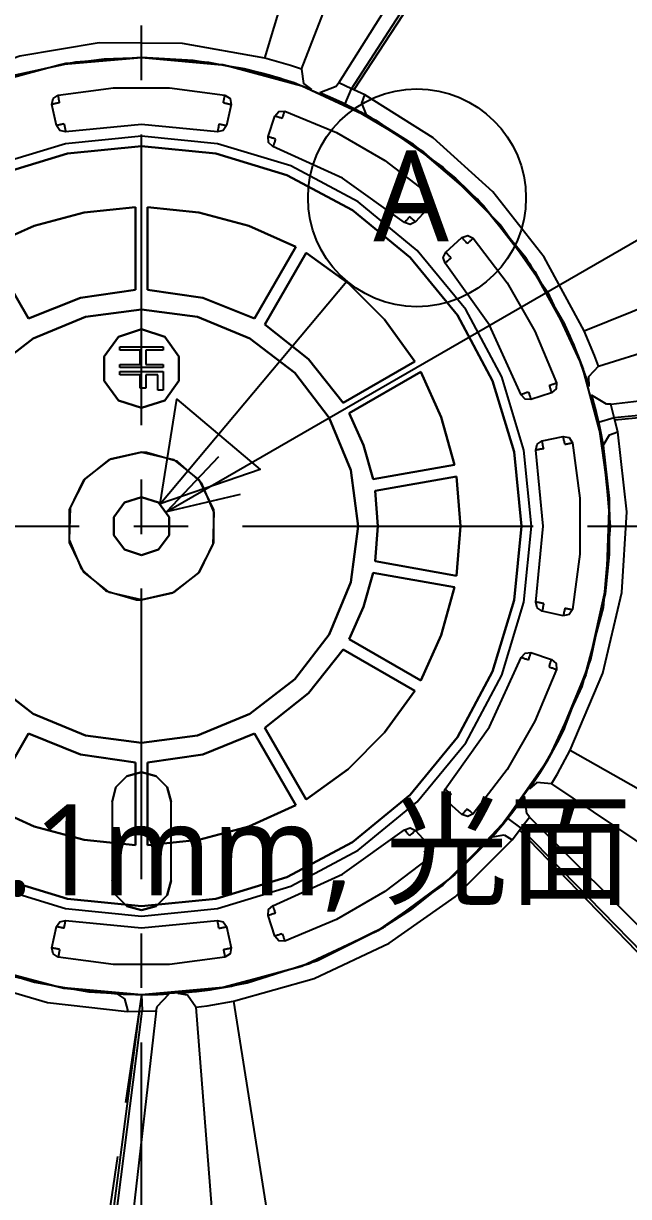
# Model space of a CAD drawing. Header units: metres. Extents: x -6 to 410, y 10 to 287.
# Drawn here: x 56.95 to 73.61, y 121.7 to 154.01 of the extents above; entities that cross this region are included whole.
import ezdxf

# ---------------------------------------------------------------- set-up
doc = ezdxf.new("R2010")
doc.units = ezdxf.units.M
doc.linetypes.add('CENTER2', pattern=[12.5, 8, -1.5, 1.5, -1.5])
doc.linetypes.add('DASHED', pattern=[4.5, 3, -1.5])
for name, color, linetype in [('DIM', 2, 'Continuous'), ('HIDDEN', 9, 'DASHED'), ('VISIBLE', 3, 'Continuous')]:
    doc.layers.add(name, color=color, linetype=linetype)
doc.styles.add('CHINESE', font='msjh.ttc')

msp = doc.modelspace()

# ---------------------------------------------------------------- linework, layer by layer
at = {"layer": 'CENTER2', "color": 3, "linetype": 'CENTER2'}
for p, q in [((60.198, 105.447), (60.198, 174.882)), ((25.481, 140.165), (94.915, 140.165))]:
    msp.add_line(p, q, dxfattribs=at)
at = {"layer": 'DIM', "color": 2}
for p, q in [((60.891, 140.564), (90.672, 157.759)), ((60.712, 140.777), (65.854, 146.906)), ((60.891, 140.564), (62.323, 142.084)), ((60.891, 140.564), (62.923, 141.045))]:
    msp.add_line(p, q, dxfattribs=at)
msp.add_lwpolyline([(60.712, 140.777), (61.17, 143.656), (63.468, 141.728)], close=True, dxfattribs=at)
msp.add_circle((67.783, 149.204), 3, dxfattribs=at)
at = {"layer": 'HIDDEN'}
for p, q in [((62.667, 151.778), (62.542, 151.194)), ((63.683, 150.889), (63.867, 151.456)), ((60.035, 146.669), (60.035, 148.947)), ((60.361, 148.947), (60.361, 146.669)), ((68.142, 148.988), (67.743, 148.544)), ((68.578, 147.71), (69.021, 148.109)), ((57.087, 145.879), (55.948, 147.852)), ((64.448, 147.852), (63.309, 145.879)), ((63.591, 145.716), (64.73, 147.689)), ((59.602, 145.099), (60.794, 145.099)), ((59.602, 145.014), (59.602, 145.099)), ((60.794, 145.099), (60.794, 145.014)), ((60.16, 145.014), (59.602, 145.014)), ((60.16, 144.617), (60.16, 145.014)), ((60.312, 145.014), (60.312, 144.617)), ((60.794, 145.014), (60.312, 145.014)), ((59.602, 144.617), (60.16, 144.617)), ((59.602, 144.532), (59.602, 144.617)), ((60.794, 144.532), (59.602, 144.532)), ((59.602, 144.419), (60.794, 144.419)), ((59.602, 144.334), (59.602, 144.419)), ((60.312, 144.617), (60.794, 144.617)), ((60.794, 144.617), (60.794, 144.532)), ((60.794, 144.419), (60.794, 143.909)), ((67.723, 144.697), (65.75, 143.558)), ((65.913, 143.276), (67.885, 144.415)), ((60.16, 144.334), (59.602, 144.334)), ((60.16, 143.965), (60.16, 144.334)), ((60.312, 144.334), (60.312, 143.965)), ((60.642, 144.334), (60.312, 144.334)), ((60.642, 143.909), (60.642, 144.334)), ((60.312, 143.965), (60.16, 143.965)), ((60.794, 143.909), (60.642, 143.909)), ((71.49, 143.833), (70.922, 143.649)), ((68.819, 141.85), (66.576, 141.454)), ((66.632, 141.134), (68.875, 141.529)), ((68.875, 138.8), (66.632, 139.195)), ((66.576, 138.875), (68.819, 138.479)), ((71.811, 137.696), (71.228, 137.82)), ((67.885, 135.914), (65.913, 137.053)), ((65.75, 136.771), (67.723, 135.632)), ((70.922, 136.68), (71.49, 136.496)), ((55.948, 132.477), (57.087, 134.45)), ((63.309, 134.45), (64.448, 132.477)), ((64.73, 132.64), (63.591, 134.613)), ((60.035, 131.382), (60.035, 133.66)), ((60.361, 133.66), (60.361, 131.382)), ((59.385, 132.573), (59.385, 130.404)), ((59.385, 132.573), (59.385, 130.404)), ((61.011, 130.404), (61.011, 132.573)), ((61.011, 130.404), (61.011, 132.573)), ((69.021, 132.22), (68.578, 132.619)), ((67.743, 131.785), (68.142, 131.341)), ((63.867, 128.873), (63.683, 129.44)), ((57.73, 128.551), (57.854, 129.135)), ((60.198, 127.26), (57.65, 110.07))]:
    msp.add_line(p, q, dxfattribs=at)
for points in [[(60.198, 153.069), (58.378, 152.94), (56.593, 152.556), (54.881, 151.923), (53.276, 151.056)], [(60.198, 153.069), (58.117, 152.901), (55.892, 152.33), (55.23, 152.075), (54.599, 151.791)], [(58.093, 152.897), (59.17, 153.028)], [(63.461, 152.65), (62.055, 152.935), (60.198, 153.069)], [(63.031, 152.755), (61.623, 152.99), (60.198, 153.069)], [(63.031, 152.755), (63.031, 152.755)], [(63.031, 152.755), (63.106, 152.738), (63.179, 152.72)], [(63.461, 152.648), (63.031, 152.755)], [(63.031, 152.755), (63.031, 152.755)], [(63.031, 152.755), (63.031, 152.755)], [(63.323, 152.685), (63.325, 152.685)], [(64, 152.497), (63.461, 152.65)], [(63.708, 152.579), (63.461, 152.648)], [(63.465, 152.649), (64.034, 152.486)], [(63.679, 152.591), (64.492, 152.334)], [(64.037, 152.484), (63.708, 152.579)], [(64.875, 152.192), (64, 152.497)], [(64.034, 152.486), (64.397, 152.367)], [(64.037, 152.484), (64.034, 152.486)], [(64.397, 152.367), (64.037, 152.484)], [(57.9, 152.036), (59.428, 152.232), (60.968, 152.232), (62.496, 152.036)], [(71.808, 145.8), (70.78, 147.551), (69.491, 149.119), (67.971, 150.466), (66.259, 151.557), (64.397, 152.367)], [(64.492, 152.334), (64.499, 152.331)], [(57.73, 151.778), (57.761, 151.943), (57.9, 152.036)], [(62.496, 152.036), (62.635, 151.943), (62.667, 151.778)], [(65.387, 151.98), (65.106, 152.1)], [(65.797, 151.791), (65.387, 151.98)], [(65.43, 151.961), (65.56, 151.903)], [(63.867, 151.456), (63.976, 151.583), (64.144, 151.594)], [(64.144, 151.594), (65.565, 151), (66.898, 150.23), (68.123, 149.297)], [(71.994, 145.398), (70.912, 147.358), (69.446, 149.165), (67.689, 150.672), (65.797, 151.791)], [(66.087, 151.647), (66.248, 151.563)], [(58.107, 151.026), (57.946, 151.059), (57.854, 151.194)], [(62.289, 151.026), (60.198, 151.226), (58.107, 151.026)], [(62.542, 151.194), (62.45, 151.059), (62.289, 151.026)], [(63.818, 150.617), (63.695, 150.725), (63.683, 150.889)], [(60.198, 129.7), (58.156, 129.901), (56.193, 130.496), (54.384, 131.463), (52.798, 132.765), (51.497, 134.351), (50.53, 136.16), (49.934, 138.123), (49.733, 140.165), (49.934, 142.206), (50.53, 144.169), (51.497, 145.978), (52.798, 147.564), (54.384, 148.866), (56.193, 149.833), (58.156, 150.428), (60.198, 150.629)], [(60.198, 150.629), (62.24, 150.428), (64.203, 149.833), (66.012, 148.866), (67.598, 147.564), (68.899, 145.978), (69.866, 144.169), (70.462, 142.206), (70.663, 140.165), (70.462, 138.123), (69.866, 136.16), (68.899, 134.351), (67.598, 132.765), (66.012, 131.463), (64.203, 130.496), (62.24, 129.901), (60.198, 129.7)], [(67.44, 148.526), (65.729, 149.744), (63.818, 150.617)], [(68.84, 149.749), (69.615, 148.989)], [(68.123, 149.297), (68.198, 149.146), (68.142, 148.988)], [(55.948, 147.852), (57.245, 148.437), (58.619, 148.805), (60.035, 148.947)], [(60.361, 148.947), (61.777, 148.805), (63.151, 148.437), (64.448, 147.852)], [(67.743, 148.544), (67.596, 148.473), (67.44, 148.526)], [(69.021, 148.109), (69.18, 148.164), (69.33, 148.09)], [(69.33, 148.09), (70.263, 146.865), (71.033, 145.531), (71.628, 144.11)], [(64.73, 147.689), (65.886, 146.858), (66.892, 145.852), (67.723, 144.697)], [(68.559, 147.407), (68.507, 147.562), (68.578, 147.71)], [(70.65, 143.784), (69.777, 145.695), (68.559, 147.407)], [(60.035, 146.669), (58.514, 146.449), (57.087, 145.879)], [(63.309, 145.879), (61.882, 146.449), (60.361, 146.669)], [(60.198, 134.2), (58.654, 134.403), (57.216, 134.999), (55.981, 135.947), (55.033, 137.182), (54.437, 138.621), (54.234, 140.165), (54.437, 141.708), (55.033, 143.147), (55.981, 144.382), (57.216, 145.33), (58.654, 145.926), (60.198, 146.129)], [(60.198, 146.129), (61.742, 145.926), (63.18, 145.33), (64.416, 144.382), (65.363, 143.147), (65.959, 141.708), (66.162, 140.165), (65.959, 138.621), (65.363, 137.182), (64.416, 135.947), (63.18, 134.999), (61.742, 134.403), (60.198, 134.2)], [(65.75, 143.558), (64.799, 144.765), (63.591, 145.716)], [(71.808, 145.8), (71.905, 145.595), (71.996, 145.394)], [(71.992, 145.396), (71.808, 145.799)], [(60.198, 143.418), (59.561, 143.625), (59.167, 144.167), (59.167, 144.837), (59.561, 145.38), (60.198, 145.587)], [(60.198, 145.587), (60.835, 145.38), (61.229, 144.837), (61.229, 144.167), (60.835, 143.625), (60.198, 143.418)], [(72.093, 145.161), (71.992, 145.396)], [(72.21, 144.881), (71.994, 145.398)], [(71.996, 145.394), (72.223, 144.847)], [(72.084, 145.19), (72.39, 144.395)], [(72.223, 144.844), (72.093, 145.161)], [(72.518, 144.006), (72.21, 144.881)], [(72.223, 144.847), (72.357, 144.49)], [(72.223, 144.844), (72.223, 144.847)], [(72.357, 144.49), (72.223, 144.844)], [(67.885, 144.415), (68.452, 143.169), (68.819, 141.85)], [(71.842, 134.601), (72.571, 136.496), (72.993, 138.482), (73.098, 140.51), (72.884, 142.529), (72.357, 144.49)], [(72.39, 144.395), (72.392, 144.388)], [(70.922, 143.649), (70.759, 143.661), (70.65, 143.784)], [(72.671, 143.475), (72.589, 143.769)], [(72.779, 143.036), (72.671, 143.475)], [(72.683, 143.429), (72.718, 143.291)], [(66.576, 141.454), (66.312, 142.39), (65.913, 143.276)], [(71.644, 134.205), (72.502, 136.273), (73.001, 138.545), (73.084, 140.859), (72.779, 143.036)], [(72.781, 143.031), (72.807, 142.912)], [(71.06, 142.256), (71.092, 142.417), (71.228, 142.509)], [(71.811, 142.633), (71.976, 142.602), (72.069, 142.462)], [(72.069, 142.462), (72.265, 140.935), (72.265, 139.394), (72.069, 137.867)], [(72.847, 142.72), (72.911, 142.384)], [(60.198, 142.198), (59.334, 142.005), (58.633, 141.463), (58.23, 140.675), (58.2, 139.79), (58.548, 138.976), (59.21, 138.387), (60.059, 138.136)], [(60.337, 142.193), (60.198, 142.198)], [(60.198, 138.131), (61.062, 138.324), (61.763, 138.866), (62.166, 139.654), (62.197, 140.539), (61.848, 141.353), (61.186, 141.942), (60.337, 142.193)], [(71.06, 138.073), (71.259, 140.165), (71.06, 142.256)], [(68.875, 141.529), (68.982, 140.165), (68.875, 138.8)], [(60.198, 139.365), (59.728, 139.517), (59.437, 139.917), (59.437, 140.412), (59.728, 140.812), (60.198, 140.964)], [(60.198, 140.964), (60.668, 140.812), (60.959, 140.412), (60.959, 139.917), (60.668, 139.517), (60.198, 139.365)], [(66.632, 139.195), (66.705, 140.165), (66.632, 141.134)], [(73.079, 139.384), (72.968, 138.304)], [(65.913, 137.053), (66.312, 137.939), (66.576, 138.875)], [(68.819, 138.479), (68.452, 137.16), (67.885, 135.914)], [(60.059, 138.136), (60.198, 138.131)], [(71.228, 137.82), (71.092, 137.912), (71.06, 138.073)], [(72.069, 137.867), (71.976, 137.727), (71.811, 137.696)], [(63.591, 134.613), (64.799, 135.564), (65.75, 136.771)], [(70.65, 136.545), (70.759, 136.668), (70.922, 136.68)], [(68.559, 132.922), (69.777, 134.634), (70.65, 136.545)], [(71.49, 136.496), (71.617, 136.386), (71.628, 136.219)], [(71.628, 136.219), (71.033, 134.798), (70.263, 133.464), (69.33, 132.239)], [(67.723, 135.632), (66.892, 134.477), (65.886, 133.471), (64.73, 132.64)], [(57.087, 134.45), (58.514, 133.88), (60.035, 133.66)], [(60.361, 133.66), (61.882, 133.88), (63.309, 134.45)], [(71.642, 134.205), (71.842, 134.601)], [(71.842, 134.601), (71.643, 134.202)], [(71.643, 134.202), (71.357, 133.683)], [(71.375, 133.714), (71.644, 134.205)], [(71.52, 133.98), (71.642, 134.205)], [(71.538, 134.005), (71.107, 133.27)], [(71.354, 133.68), (71.52, 133.98)], [(70.883, 132.928), (71.375, 133.714)], [(71.357, 133.683), (71.16, 133.355)], [(71.16, 133.355), (71.354, 133.68)], [(71.354, 133.68), (71.357, 133.683)], [(59.385, 132.573), (59.494, 132.98), (59.791, 133.278), (60.198, 133.387)], [(60.198, 133.387), (59.791, 133.278), (59.494, 132.98), (59.385, 132.573)], [(60.198, 133.387), (60.605, 133.278), (60.902, 132.98), (61.011, 132.573)], [(61.011, 132.573), (60.902, 132.98), (60.605, 133.278), (60.198, 133.387)], [(63.108, 127.592), (65.044, 128.204), (66.86, 129.112), (68.511, 130.294), (69.957, 131.72), (71.16, 133.355)], [(71.107, 133.27), (71.103, 133.263)], [(68.578, 132.619), (68.507, 132.767), (68.559, 132.922)], [(60.035, 131.382), (58.619, 131.524), (57.245, 131.892), (55.948, 132.477)], [(64.448, 132.477), (63.151, 131.892), (61.777, 131.524), (60.361, 131.382)], [(70.288, 132.118), (70.563, 132.477)], [(70.563, 132.477), (70.742, 132.724)], [(62.675, 127.5), (64.827, 128.119), (66.915, 129.145), (68.776, 130.523), (70.288, 132.118)], [(69.33, 132.239), (69.18, 132.165), (69.021, 132.22)], [(70.535, 132.439), (70.449, 132.325)], [(63.818, 129.712), (65.729, 130.585), (67.44, 131.803)], [(67.44, 131.803), (67.596, 131.856), (67.743, 131.785)], [(70.083, 131.868), (69.859, 131.609)], [(68.142, 131.341), (68.198, 131.183), (68.123, 131.032)], [(68.123, 131.032), (66.898, 130.099), (65.565, 129.329), (64.144, 128.735)], [(51.841, 130.331), (53.691, 129.02), (55.626, 128.096), (57.246, 127.602), (58.744, 127.342), (60.198, 127.26)], [(60.198, 129.591), (59.791, 129.7), (59.494, 129.998), (59.385, 130.404)], [(59.385, 130.404), (59.494, 129.998), (59.791, 129.7), (60.198, 129.591)], [(61.011, 130.404), (60.902, 129.998), (60.605, 129.7), (60.198, 129.591)], [(60.198, 129.591), (60.605, 129.7), (60.902, 129.998), (61.011, 130.404)], [(52.183, 130.05), (53.982, 128.855), (55.955, 127.977), (58.046, 127.44), (60.198, 127.26)], [(63.683, 129.44), (63.695, 129.604), (63.818, 129.712)], [(67.619, 129.607), (66.706, 129.02)], [(57.854, 129.135), (57.946, 129.27), (58.107, 129.303)], [(58.107, 129.303), (60.198, 129.103), (62.289, 129.303)], [(62.289, 129.303), (62.45, 129.27), (62.542, 129.135)], [(64.144, 128.735), (63.976, 128.746), (63.867, 128.873)], [(57.9, 128.293), (57.761, 128.386), (57.73, 128.551)], [(62.496, 128.293), (60.968, 128.097), (59.428, 128.097), (57.9, 128.293)], [(62.667, 128.551), (62.635, 128.386), (62.496, 128.293)], [(59.874, 127.264), (59.693, 127.269), (59.533, 127.277)], [(60.198, 127.26), (61.709, 127.348)], [(60.65, 127.267), (60.955, 127.282)], [(61.202, 127.299), (62.124, 127.404)], [(61.61, 127.337), (61.601, 127.336)], [(62.453, 127.458), (61.61, 127.337)], [(61.709, 127.348), (62.084, 127.4)], [(62.088, 127.399), (61.709, 127.348)], [(62.084, 127.4), (62.422, 127.456)], [(62.084, 127.4), (62.088, 127.399)], [(62.672, 127.499), (62.088, 127.399)], [(62.124, 127.404), (62.675, 127.5)], [(62.422, 127.456), (62.674, 127.502)], [(63.108, 127.592), (62.887, 127.543), (62.672, 127.499)], [(62.674, 127.502), (63.108, 127.592)], [(60.197, 127.26), (60.071, 127.26)], [(60.198, 127.26), (60.65, 127.267)], [(60.603, 127.266), (60.285, 127.26)]]:
    msp.add_lwpolyline(points, dxfattribs=at)
at = {"layer": 'VISIBLE'}
for p, q in [((63.589, 153.048), (68.447, 169.218)), ((64.601, 152.747), (70.693, 168.484)), ((65.63, 152.367), (74.639, 166.69)), ((65.978, 152.202), (75.173, 166.393)), ((75.272, 166.336), (66.046, 152.174)), ((72.385, 145.546), (88.056, 151.83)), ((57.854, 151.194), (57.73, 151.778)), ((57.854, 151.194), (57.73, 151.778)), ((62.667, 151.778), (62.542, 151.194)), ((63.683, 150.889), (63.867, 151.456)), ((72.781, 144.567), (88.883, 149.616)), ((60.035, 148.947), (60.035, 146.669)), ((60.361, 146.669), (60.361, 148.947)), ((68.142, 148.988), (67.743, 148.544)), ((68.578, 147.71), (69.021, 148.109)), ((55.948, 147.852), (57.087, 145.879)), ((63.309, 145.879), (64.448, 147.852)), ((64.73, 147.689), (63.591, 145.716)), ((73.125, 143.526), (89.94, 145.413)), ((59.602, 145.014), (59.602, 145.099)), ((59.602, 145.099), (60.794, 145.099)), ((60.794, 145.099), (60.794, 145.014)), ((60.16, 145.014), (59.602, 145.014)), ((60.16, 144.617), (60.16, 145.014)), ((60.794, 145.014), (60.312, 145.014)), ((60.312, 145.014), (60.312, 144.617)), ((73.213, 143.151), (90.041, 144.81)), ((59.602, 144.532), (59.602, 144.617)), ((59.602, 144.617), (60.16, 144.617)), ((60.794, 144.532), (59.602, 144.532)), ((59.602, 144.334), (59.602, 144.419)), ((59.602, 144.419), (60.794, 144.419)), ((60.312, 144.617), (60.794, 144.617)), ((60.794, 144.617), (60.794, 144.532)), ((60.794, 144.419), (60.794, 143.909)), ((65.75, 143.558), (67.723, 144.697)), ((67.885, 144.415), (65.913, 143.276)), ((90.058, 144.697), (73.233, 143.08)), ((60.16, 144.334), (59.602, 144.334)), ((60.16, 143.965), (60.16, 144.334)), ((60.642, 144.334), (60.312, 144.334)), ((60.312, 144.334), (60.312, 143.965)), ((60.642, 143.909), (60.642, 144.334)), ((60.312, 143.965), (60.16, 143.965)), ((60.794, 143.909), (60.642, 143.909)), ((71.49, 143.833), (70.922, 143.649)), ((71.228, 142.509), (71.811, 142.633)), ((71.228, 142.509), (71.811, 142.633)), ((66.576, 141.454), (68.819, 141.85)), ((68.875, 141.529), (66.632, 141.134)), ((66.632, 139.195), (68.875, 138.8)), ((68.819, 138.479), (66.576, 138.875)), ((71.811, 137.696), (71.228, 137.82)), ((65.913, 137.053), (67.885, 135.914)), ((67.723, 135.632), (65.75, 136.771)), ((70.922, 136.68), (71.49, 136.496)), ((57.087, 134.45), (55.948, 132.477)), ((64.448, 132.477), (63.309, 134.45)), ((63.591, 134.613), (64.73, 132.64)), ((72.003, 133.992), (86.69, 125.66)), ((60.035, 133.66), (60.035, 131.382)), ((60.361, 131.382), (60.361, 133.66)), ((71.485, 133.072), (85.472, 123.631)), ((69.021, 132.22), (68.578, 132.619)), ((70.886, 132.154), (82.845, 120.183)), ((70.647, 131.851), (82.436, 119.729)), ((67.743, 131.785), (68.142, 131.341)), ((82.359, 119.645), (70.605, 131.791)), ((63.867, 128.873), (63.683, 129.44)), ((57.73, 128.551), (57.854, 129.135)), ((62.542, 129.135), (62.667, 128.551)), ((62.542, 129.135), (62.667, 128.551)), ((62.731, 127.086), (65.37, 110.409)), ((57.972, 110.045), (60.14, 126.807)), ((58.086, 110.037), (60.213, 126.812)), ((60.598, 126.814), (58.696, 110)), ((61.69, 126.917), (63.03, 110.096))]:
    msp.add_line(p, q, dxfattribs=at)
for points in [[(63.589, 153.048), (61.323, 153.452), (59.034, 153.468), (56.845, 153.106), (54.751, 152.378)], [(60.198, 127.26), (57.957, 127.456), (55.784, 128.038), (53.746, 128.989), (51.903, 130.279), (50.312, 131.869), (49.022, 133.712), (48.071, 135.751), (47.489, 137.924), (47.293, 140.165), (47.489, 142.405), (48.071, 144.578), (49.022, 146.617), (50.312, 148.46), (51.903, 150.05), (53.746, 151.34), (55.784, 152.291), (57.957, 152.873), (60.198, 153.069)], [(55.206, 152.065), (56.587, 152.554), (58.093, 152.897)], [(59.17, 153.028), (60.198, 153.069)], [(60.198, 153.069), (62.439, 152.873), (64.612, 152.291), (66.65, 151.34), (68.493, 150.05), (70.084, 148.46), (71.374, 146.617), (72.325, 144.578), (72.907, 142.405), (73.103, 140.165), (72.907, 137.924), (72.325, 135.751), (71.374, 133.712), (70.084, 131.869), (68.493, 130.279), (66.65, 128.989), (64.612, 128.038), (62.439, 127.456), (60.198, 127.26)], [(60.198, 153.069), (62.512, 152.86), (63.679, 152.591)], [(64.301, 152.85), (63.589, 153.048)], [(64.601, 152.747), (64.301, 152.85)], [(63.179, 152.72), (63.323, 152.685)], [(63.325, 152.685), (63.465, 152.649)], [(64.601, 152.747), (64.66, 152.352), (64.875, 152.192)], [(57.9, 152.036), (59.428, 152.232), (60.968, 152.232), (62.496, 152.036)], [(64.492, 152.334), (64.509, 152.328)], [(64.499, 152.331), (64.688, 152.263), (64.875, 152.192)], [(64.875, 152.192), (64.766, 152.234)], [(65.554, 152.268), (65.106, 152.1)], [(65.63, 152.367), (65.554, 152.268)], [(65.978, 152.202), (65.63, 152.367)], [(65.802, 151.789), (65.978, 152.202)], [(66.046, 152.174), (65.978, 152.202)], [(66.351, 152.039), (66.046, 152.174)], [(57.73, 151.778), (57.761, 151.943), (57.9, 152.036)], [(57.942, 151.823), (57.918, 151.818), (57.894, 151.813), (57.872, 151.808), (57.85, 151.803), (57.829, 151.799), (57.809, 151.795), (57.792, 151.791), (57.776, 151.788), (57.762, 151.785), (57.751, 151.782), (57.741, 151.78), (57.735, 151.779), (57.731, 151.778), (57.73, 151.778)], [(57.942, 151.823), (57.937, 151.847), (57.933, 151.87), (57.928, 151.893), (57.924, 151.915), (57.92, 151.936), (57.916, 151.956), (57.913, 151.973), (57.909, 151.989), (57.907, 152.003), (57.905, 152.015), (57.903, 152.024), (57.902, 152.03), (57.901, 152.034), (57.9, 152.036)], [(62.454, 151.823), (62.459, 151.847), (62.464, 151.87), (62.468, 151.893), (62.472, 151.915), (62.476, 151.936), (62.48, 151.956), (62.483, 151.973), (62.487, 151.989), (62.489, 152.003), (62.491, 152.015), (62.493, 152.024), (62.495, 152.03), (62.495, 152.034), (62.496, 152.036)], [(62.454, 151.823), (62.478, 151.818), (62.502, 151.813), (62.524, 151.808), (62.546, 151.803), (62.567, 151.799), (62.587, 151.795), (62.604, 151.791), (62.62, 151.788), (62.634, 151.785), (62.645, 151.782), (62.655, 151.78), (62.661, 151.779), (62.665, 151.778), (62.667, 151.778)], [(62.496, 152.036), (62.635, 151.943), (62.667, 151.778)], [(65.106, 152.1), (65.43, 151.961)], [(65.56, 151.903), (65.802, 151.789)], [(66.389, 151.487), (66.267, 151.811), (66.351, 152.039)], [(72.385, 145.546), (71.288, 147.571), (69.872, 149.369), (68.226, 150.855), (66.351, 152.039)], [(63.867, 151.456), (63.976, 151.583), (64.144, 151.594)], [(64.073, 151.389), (64.081, 151.412), (64.089, 151.435), (64.097, 151.457), (64.104, 151.478), (64.111, 151.498), (64.117, 151.517), (64.123, 151.534), (64.129, 151.549), (64.133, 151.563), (64.137, 151.574), (64.14, 151.583), (64.142, 151.589), (64.144, 151.593), (64.144, 151.594)], [(64.144, 151.594), (65.565, 151), (66.898, 150.23), (68.123, 149.297)], [(65.802, 151.789), (65.911, 151.736)], [(65.911, 151.736), (66.001, 151.691), (66.087, 151.647)], [(66.248, 151.563), (66.389, 151.487)], [(58.066, 151.239), (58.042, 151.234), (58.019, 151.229), (57.996, 151.224), (57.974, 151.22), (57.953, 151.215), (57.933, 151.211), (57.916, 151.207), (57.9, 151.204), (57.886, 151.201), (57.875, 151.199), (57.865, 151.197), (57.859, 151.195), (57.855, 151.195), (57.854, 151.194)], [(58.107, 151.026), (57.946, 151.059), (57.854, 151.194)], [(58.066, 151.239), (58.07, 151.216), (58.075, 151.192), (58.079, 151.169), (58.084, 151.147), (58.088, 151.126), (58.091, 151.107), (58.095, 151.089), (58.098, 151.073), (58.1, 151.059), (58.103, 151.047), (58.104, 151.038), (58.106, 151.032), (58.106, 151.028), (58.107, 151.026)], [(62.289, 151.026), (60.198, 151.226), (58.107, 151.026)], [(62.33, 151.239), (62.326, 151.216), (62.321, 151.192), (62.317, 151.169), (62.313, 151.147), (62.309, 151.126), (62.305, 151.107), (62.301, 151.089), (62.298, 151.073), (62.296, 151.059), (62.293, 151.047), (62.292, 151.038), (62.29, 151.032), (62.29, 151.028), (62.289, 151.026)], [(62.542, 151.194), (62.45, 151.059), (62.289, 151.026)], [(62.33, 151.239), (62.354, 151.234), (62.378, 151.229), (62.4, 151.224), (62.422, 151.22), (62.443, 151.215), (62.463, 151.211), (62.48, 151.207), (62.496, 151.204), (62.51, 151.201), (62.521, 151.199), (62.531, 151.197), (62.537, 151.195), (62.541, 151.195), (62.542, 151.194)], [(64.073, 151.389), (64.05, 151.397), (64.027, 151.404), (64.005, 151.411), (63.984, 151.418), (63.963, 151.425), (63.945, 151.431), (63.927, 151.436), (63.912, 151.442), (63.899, 151.446), (63.887, 151.449), (63.878, 151.452), (63.872, 151.454), (63.868, 151.456), (63.867, 151.456)], [(66.389, 151.487), (67.633, 150.712), (68.84, 149.749)], [(60.198, 150.901), (58.104, 150.694), (56.09, 150.083), (54.233, 149.091), (52.607, 147.756), (51.271, 146.129), (50.279, 144.273), (49.668, 142.259), (49.462, 140.165), (49.668, 138.07), (50.279, 136.056), (51.271, 134.2), (52.607, 132.573), (54.233, 131.238), (56.09, 130.246), (58.104, 129.635), (60.198, 129.428)], [(60.198, 129.428), (62.293, 129.635), (64.307, 130.246), (66.163, 131.238), (67.79, 132.573), (69.125, 134.2), (70.117, 136.056), (70.728, 138.07), (70.934, 140.165), (70.728, 142.259), (70.117, 144.273), (69.125, 146.129), (67.79, 147.756), (66.163, 149.091), (64.307, 150.083), (62.293, 150.694), (60.198, 150.901)], [(63.818, 150.617), (63.695, 150.725), (63.683, 150.889)], [(63.889, 150.822), (63.866, 150.829), (63.843, 150.837), (63.821, 150.844), (63.799, 150.851), (63.779, 150.857), (63.76, 150.864), (63.743, 150.869), (63.728, 150.874), (63.714, 150.879), (63.703, 150.882), (63.694, 150.885), (63.688, 150.887), (63.684, 150.888), (63.683, 150.889)], [(60.198, 150.629), (58.156, 150.428), (56.193, 149.833), (54.384, 148.866), (52.798, 147.564), (51.497, 145.978), (50.53, 144.169), (49.934, 142.206), (49.733, 140.165), (49.934, 138.123), (50.53, 136.16), (51.497, 134.351), (52.798, 132.765), (54.384, 131.463), (56.193, 130.496), (58.156, 129.901), (60.198, 129.7)], [(60.198, 129.7), (62.24, 129.901), (64.203, 130.496), (66.012, 131.463), (67.598, 132.765), (68.899, 134.351), (69.866, 136.16), (70.462, 138.123), (70.663, 140.165), (70.462, 142.206), (69.866, 144.169), (68.899, 145.978), (67.598, 147.564), (66.012, 148.866), (64.203, 149.833), (62.24, 150.428), (60.198, 150.629)], [(63.889, 150.822), (63.881, 150.799), (63.873, 150.776), (63.865, 150.754), (63.858, 150.733), (63.851, 150.713), (63.845, 150.694), (63.839, 150.677), (63.833, 150.662), (63.829, 150.648), (63.825, 150.637), (63.822, 150.628), (63.82, 150.622), (63.818, 150.618), (63.818, 150.617)], [(67.44, 148.526), (65.729, 149.744), (63.818, 150.617)], [(67.981, 149.133), (67.997, 149.151), (68.013, 149.169), (68.028, 149.187), (68.043, 149.204), (68.057, 149.22), (68.07, 149.235), (68.082, 149.249), (68.092, 149.261), (68.102, 149.271), (68.109, 149.28), (68.115, 149.287), (68.12, 149.292), (68.123, 149.296), (68.123, 149.297)], [(68.123, 149.297), (68.198, 149.146), (68.142, 148.988)], [(60.035, 148.947), (58.619, 148.805), (57.245, 148.437), (55.948, 147.852)], [(64.448, 147.852), (63.151, 148.437), (61.777, 148.805), (60.361, 148.947)], [(67.981, 149.133), (67.999, 149.117), (68.017, 149.1), (68.034, 149.085), (68.051, 149.07), (68.067, 149.056), (68.082, 149.042), (68.095, 149.03), (68.107, 149.019), (68.118, 149.01), (68.126, 149.002), (68.133, 148.996), (68.138, 148.991), (68.141, 148.989), (68.142, 148.988)], [(69.615, 148.989), (71.031, 147.178), (72.084, 145.19)], [(67.582, 148.689), (67.566, 148.671), (67.55, 148.653), (67.535, 148.635), (67.52, 148.618), (67.507, 148.602), (67.494, 148.587), (67.482, 148.574), (67.471, 148.561), (67.462, 148.551), (67.454, 148.542), (67.448, 148.535), (67.444, 148.53), (67.441, 148.527), (67.44, 148.526)], [(67.582, 148.689), (67.6, 148.673), (67.618, 148.657), (67.635, 148.642), (67.652, 148.626), (67.668, 148.612), (67.683, 148.599), (67.696, 148.587), (67.708, 148.576), (67.719, 148.567), (67.727, 148.559), (67.734, 148.552), (67.739, 148.548), (67.742, 148.545), (67.743, 148.544)], [(67.743, 148.544), (67.596, 148.473), (67.44, 148.526)], [(69.021, 148.109), (69.18, 148.164), (69.33, 148.09)], [(69.166, 147.948), (69.15, 147.966), (69.134, 147.984), (69.118, 148.001), (69.103, 148.018), (69.089, 148.033), (69.076, 148.048), (69.064, 148.062), (69.053, 148.074), (69.043, 148.084), (69.036, 148.093), (69.029, 148.1), (69.025, 148.105), (69.022, 148.108), (69.021, 148.109)], [(69.166, 147.948), (69.185, 147.964), (69.203, 147.979), (69.22, 147.995), (69.237, 148.009), (69.253, 148.023), (69.268, 148.036), (69.282, 148.048), (69.294, 148.059), (69.305, 148.068), (69.314, 148.076), (69.321, 148.082), (69.326, 148.086), (69.329, 148.089), (69.33, 148.09)], [(69.33, 148.09), (70.263, 146.865), (71.033, 145.531), (71.628, 144.11)], [(67.723, 144.697), (66.892, 145.852), (65.886, 146.858), (64.73, 147.689)], [(68.559, 147.407), (68.507, 147.562), (68.578, 147.71)], [(68.723, 147.549), (68.707, 147.567), (68.691, 147.584), (68.675, 147.602), (68.66, 147.618), (68.646, 147.634), (68.632, 147.649), (68.62, 147.663), (68.61, 147.675), (68.6, 147.685), (68.592, 147.694), (68.586, 147.701), (68.581, 147.706), (68.579, 147.709), (68.578, 147.71)], [(68.723, 147.549), (68.705, 147.533), (68.687, 147.517), (68.669, 147.502), (68.652, 147.487), (68.636, 147.473), (68.621, 147.46), (68.607, 147.448), (68.595, 147.438), (68.584, 147.428), (68.575, 147.421), (68.568, 147.415), (68.563, 147.41), (68.56, 147.407), (68.559, 147.407)], [(70.65, 143.784), (69.777, 145.695), (68.559, 147.407)], [(57.087, 145.879), (58.514, 146.449), (60.035, 146.669)], [(60.361, 146.669), (61.882, 146.449), (63.309, 145.879)], [(60.198, 146.129), (58.654, 145.926), (57.216, 145.33), (55.981, 144.382), (55.033, 143.147), (54.437, 141.708), (54.234, 140.165), (54.437, 138.621), (55.033, 137.182), (55.981, 135.947), (57.216, 134.999), (58.654, 134.403), (60.198, 134.2)], [(60.198, 134.2), (61.742, 134.403), (63.18, 134.999), (64.416, 135.947), (65.363, 137.182), (65.959, 138.621), (66.162, 140.165), (65.959, 141.708), (65.363, 143.147), (64.416, 144.382), (63.18, 145.33), (61.742, 145.926), (60.198, 146.129)], [(63.591, 145.716), (64.799, 144.765), (65.75, 143.558)], [(71.808, 145.799), (71.808, 145.8)], [(60.198, 145.587), (59.561, 145.38), (59.167, 144.837), (59.167, 144.167), (59.561, 143.625), (60.198, 143.418)], [(60.198, 143.418), (60.835, 143.625), (61.229, 144.167), (61.229, 144.837), (60.835, 145.38), (60.198, 145.587)], [(72.674, 144.866), (72.385, 145.546)], [(72.781, 144.567), (72.674, 144.866)], [(68.819, 141.85), (68.452, 143.169), (67.885, 144.415)], [(72.518, 144.007), (72.454, 144.205), (72.39, 144.395)], [(72.781, 144.567), (72.509, 144.275), (72.518, 144.006)], [(71.423, 144.04), (71.446, 144.048), (71.468, 144.055), (71.49, 144.063), (71.512, 144.07), (71.532, 144.077), (71.55, 144.084), (71.568, 144.09), (71.583, 144.095), (71.596, 144.1), (71.607, 144.103), (71.616, 144.106), (71.623, 144.109), (71.626, 144.11), (71.628, 144.11)], [(71.628, 144.11), (71.617, 143.943), (71.49, 143.833)], [(71.628, 144.11), (71.617, 143.943), (71.49, 143.833)], [(72.392, 144.388), (72.457, 144.197), (72.518, 144.006)], [(70.855, 143.855), (70.832, 143.847), (70.81, 143.84), (70.788, 143.832), (70.766, 143.825), (70.746, 143.818), (70.727, 143.811), (70.71, 143.805), (70.695, 143.8), (70.682, 143.795), (70.671, 143.791), (70.662, 143.788), (70.655, 143.786), (70.652, 143.785), (70.65, 143.784)], [(70.922, 143.649), (70.759, 143.661), (70.65, 143.784)], [(70.855, 143.855), (70.863, 143.832), (70.87, 143.809), (70.877, 143.787), (70.884, 143.766), (70.891, 143.746), (70.897, 143.727), (70.903, 143.709), (70.908, 143.694), (70.912, 143.681), (70.916, 143.669), (70.919, 143.661), (70.921, 143.654), (70.922, 143.65), (70.922, 143.649)], [(71.423, 144.04), (71.43, 144.017), (71.438, 143.994), (71.445, 143.972), (71.452, 143.95), (71.458, 143.93), (71.464, 143.911), (71.47, 143.894), (71.475, 143.878), (71.479, 143.865), (71.483, 143.854), (71.486, 143.845), (71.488, 143.839), (71.489, 143.835), (71.49, 143.833)], [(72.589, 143.769), (72.683, 143.429)], [(73.001, 143.523), (72.589, 143.769)], [(73.125, 143.526), (73.001, 143.523)], [(73.213, 143.151), (73.125, 143.526)], [(65.913, 143.276), (66.312, 142.39), (66.576, 141.454)], [(72.718, 143.291), (72.781, 143.031)], [(72.781, 143.031), (73.213, 143.151)], [(73.233, 143.08), (73.213, 143.151)], [(72.807, 142.912), (72.847, 142.72)], [(73.318, 142.757), (73.233, 143.08)], [(71.06, 142.256), (71.092, 142.417), (71.228, 142.509)], [(71.273, 142.297), (71.268, 142.321), (71.263, 142.344), (71.258, 142.367), (71.253, 142.389), (71.249, 142.41), (71.245, 142.429), (71.241, 142.447), (71.238, 142.463), (71.235, 142.476), (71.232, 142.488), (71.23, 142.497), (71.229, 142.504), (71.228, 142.508), (71.228, 142.509)], [(71.811, 142.633), (71.976, 142.602), (72.069, 142.462)], [(71.856, 142.421), (71.851, 142.445), (71.846, 142.468), (71.842, 142.491), (71.837, 142.513), (71.832, 142.534), (71.828, 142.553), (71.825, 142.571), (71.821, 142.587), (71.818, 142.6), (71.816, 142.612), (71.814, 142.621), (71.812, 142.628), (71.812, 142.632), (71.811, 142.633)], [(71.856, 142.421), (71.88, 142.425), (71.904, 142.43), (71.927, 142.434), (71.949, 142.439), (71.97, 142.443), (71.989, 142.447), (72.007, 142.45), (72.023, 142.453), (72.037, 142.456), (72.048, 142.458), (72.057, 142.46), (72.064, 142.461), (72.068, 142.462), (72.069, 142.462)], [(72.003, 133.992), (72.903, 136.112), (73.427, 138.34), (73.561, 140.554), (73.318, 142.757)], [(72.069, 142.462), (72.265, 140.935), (72.265, 139.394), (72.069, 137.867)], [(72.911, 142.384), (73.088, 142.68), (73.318, 142.757)], [(60.198, 138.131), (59.316, 138.333), (58.608, 138.897), (58.216, 139.712), (58.216, 140.617), (58.608, 141.432), (59.316, 141.996), (60.198, 142.198)], [(60.198, 142.198), (61.08, 141.996), (61.788, 141.432), (62.18, 140.617), (62.18, 139.712), (61.788, 138.897), (61.08, 138.333), (60.198, 138.131)], [(71.273, 142.297), (71.249, 142.292), (71.225, 142.288), (71.203, 142.283), (71.18, 142.279), (71.16, 142.275), (71.14, 142.271), (71.122, 142.268), (71.106, 142.265), (71.093, 142.262), (71.081, 142.26), (71.072, 142.258), (71.065, 142.257), (71.061, 142.256), (71.06, 142.256)], [(71.06, 138.073), (71.259, 140.165), (71.06, 142.256)], [(72.911, 142.384), (73.08, 140.928), (73.079, 139.384)], [(68.875, 138.8), (68.982, 140.165), (68.875, 141.529)], [(60.198, 140.964), (59.728, 140.812), (59.437, 140.412), (59.437, 139.917), (59.728, 139.517), (60.198, 139.365)], [(60.198, 139.365), (60.668, 139.517), (60.959, 139.917), (60.959, 140.412), (60.668, 140.812), (60.198, 140.964)], [(66.632, 141.134), (66.705, 140.165), (66.632, 139.195)], [(66.576, 138.875), (66.312, 137.939), (65.913, 137.053)], [(67.885, 135.914), (68.452, 137.16), (68.819, 138.479)], [(72.968, 138.304), (72.436, 136.068), (71.538, 134.005)], [(71.228, 137.82), (71.092, 137.912), (71.06, 138.073)], [(71.273, 138.032), (71.249, 138.037), (71.225, 138.041), (71.203, 138.046), (71.18, 138.05), (71.16, 138.054), (71.14, 138.058), (71.122, 138.061), (71.106, 138.064), (71.093, 138.067), (71.081, 138.069), (71.072, 138.071), (71.065, 138.072), (71.061, 138.073), (71.06, 138.073)], [(71.273, 138.032), (71.268, 138.008), (71.263, 137.985), (71.258, 137.962), (71.253, 137.94), (71.249, 137.919), (71.245, 137.9), (71.241, 137.882), (71.238, 137.866), (71.235, 137.853), (71.232, 137.841), (71.23, 137.832), (71.229, 137.825), (71.228, 137.821), (71.228, 137.82)], [(71.856, 137.908), (71.851, 137.884), (71.846, 137.861), (71.842, 137.838), (71.837, 137.816), (71.832, 137.795), (71.828, 137.776), (71.825, 137.758), (71.821, 137.742), (71.818, 137.729), (71.816, 137.717), (71.814, 137.708), (71.812, 137.701), (71.812, 137.697), (71.811, 137.696)], [(72.069, 137.867), (71.976, 137.727), (71.811, 137.696)], [(71.856, 137.908), (71.88, 137.904), (71.904, 137.899), (71.927, 137.895), (71.949, 137.89), (71.97, 137.886), (71.989, 137.882), (72.007, 137.879), (72.023, 137.876), (72.037, 137.873), (72.048, 137.871), (72.057, 137.869), (72.064, 137.868), (72.068, 137.867), (72.069, 137.867)], [(65.75, 136.771), (64.799, 135.564), (63.591, 134.613)], [(70.65, 136.545), (70.759, 136.668), (70.922, 136.68)], [(70.855, 136.474), (70.863, 136.497), (70.87, 136.52), (70.877, 136.542), (70.884, 136.563), (70.891, 136.583), (70.897, 136.602), (70.903, 136.62), (70.908, 136.635), (70.912, 136.648), (70.916, 136.66), (70.919, 136.668), (70.921, 136.675), (70.922, 136.679), (70.922, 136.68)], [(68.559, 132.922), (69.777, 134.634), (70.65, 136.545)], [(70.855, 136.474), (70.832, 136.482), (70.81, 136.489), (70.788, 136.497), (70.766, 136.504), (70.746, 136.511), (70.727, 136.518), (70.71, 136.524), (70.695, 136.529), (70.682, 136.534), (70.671, 136.538), (70.662, 136.541), (70.655, 136.543), (70.652, 136.544), (70.65, 136.545)], [(71.423, 136.289), (71.43, 136.312), (71.438, 136.335), (71.445, 136.357), (71.452, 136.379), (71.458, 136.399), (71.464, 136.418), (71.47, 136.435), (71.475, 136.451), (71.479, 136.464), (71.483, 136.475), (71.486, 136.484), (71.488, 136.49), (71.489, 136.494), (71.49, 136.496)], [(71.49, 136.496), (71.617, 136.386), (71.628, 136.219)], [(71.628, 136.219), (71.033, 134.798), (70.263, 133.464), (69.33, 132.239)], [(71.423, 136.289), (71.446, 136.281), (71.468, 136.274), (71.49, 136.266), (71.512, 136.259), (71.532, 136.252), (71.55, 136.245), (71.568, 136.239), (71.583, 136.234), (71.596, 136.229), (71.607, 136.226), (71.616, 136.223), (71.623, 136.22), (71.626, 136.219), (71.628, 136.219)], [(64.73, 132.64), (65.886, 133.471), (66.892, 134.477), (67.723, 135.632)], [(60.035, 133.66), (58.514, 133.88), (57.087, 134.45)], [(63.309, 134.45), (61.882, 133.88), (60.361, 133.66)], [(71.842, 134.601), (71.842, 134.601)], [(71.652, 133.342), (72.003, 133.992)], [(71.103, 133.263), (70.883, 132.928)], [(71.485, 133.072), (71.087, 133.102), (70.883, 132.928)], [(71.485, 133.072), (71.652, 133.342)], [(68.578, 132.619), (68.507, 132.767), (68.559, 132.922)], [(68.723, 132.78), (68.705, 132.796), (68.687, 132.812), (68.669, 132.827), (68.652, 132.842), (68.636, 132.856), (68.621, 132.869), (68.607, 132.881), (68.595, 132.891), (68.584, 132.901), (68.575, 132.908), (68.568, 132.914), (68.563, 132.919), (68.56, 132.922), (68.559, 132.922)], [(68.723, 132.78), (68.707, 132.762), (68.691, 132.745), (68.675, 132.727), (68.66, 132.711), (68.646, 132.695), (68.632, 132.68), (68.62, 132.666), (68.61, 132.654), (68.6, 132.644), (68.592, 132.635), (68.586, 132.628), (68.581, 132.623), (68.579, 132.62), (68.578, 132.619)], [(55.948, 132.477), (57.245, 131.892), (58.619, 131.524), (60.035, 131.382)], [(60.361, 131.382), (61.777, 131.524), (63.151, 131.892), (64.448, 132.477)], [(70.742, 132.724), (70.535, 132.439)], [(70.806, 132.249), (70.742, 132.724)], [(69.166, 132.381), (69.15, 132.363), (69.134, 132.345), (69.118, 132.328), (69.103, 132.311), (69.089, 132.296), (69.076, 132.281), (69.064, 132.267), (69.053, 132.255), (69.043, 132.245), (69.036, 132.236), (69.029, 132.229), (69.025, 132.224), (69.022, 132.221), (69.021, 132.22)], [(69.33, 132.239), (69.18, 132.165), (69.021, 132.22)], [(69.166, 132.381), (69.185, 132.365), (69.203, 132.35), (69.22, 132.334), (69.237, 132.32), (69.253, 132.306), (69.268, 132.293), (69.282, 132.281), (69.294, 132.27), (69.305, 132.261), (69.314, 132.253), (69.321, 132.247), (69.326, 132.243), (69.329, 132.24), (69.33, 132.239)], [(70.449, 132.325), (70.284, 132.115)], [(70.647, 131.851), (70.886, 132.154)], [(70.886, 132.154), (70.806, 132.249)], [(63.818, 129.712), (65.729, 130.585), (67.44, 131.803)], [(67.44, 131.803), (67.596, 131.856), (67.743, 131.785)], [(67.582, 131.64), (67.566, 131.658), (67.55, 131.676), (67.535, 131.694), (67.52, 131.711), (67.507, 131.727), (67.494, 131.742), (67.482, 131.755), (67.471, 131.768), (67.462, 131.778), (67.454, 131.787), (67.448, 131.794), (67.444, 131.799), (67.441, 131.802), (67.44, 131.803)], [(70.208, 132.019), (70.144, 131.942), (70.083, 131.868)], [(70.284, 132.115), (70.208, 132.02)], [(70.284, 132.115), (70.647, 131.851)], [(70.605, 131.791), (70.647, 131.851)], [(62.731, 127.086), (64.95, 127.704), (67.018, 128.684), (68.833, 129.959), (70.405, 131.524)], [(67.582, 131.64), (67.6, 131.656), (67.618, 131.672), (67.635, 131.687), (67.652, 131.703), (67.668, 131.717), (67.683, 131.73), (67.696, 131.742), (67.708, 131.753), (67.719, 131.762), (67.727, 131.77), (67.734, 131.777), (67.739, 131.781), (67.742, 131.784), (67.743, 131.785)], [(69.859, 131.609), (68.827, 130.568), (67.619, 129.607)], [(69.859, 131.609), (70.184, 131.662)], [(70.184, 131.662), (70.405, 131.524)], [(70.405, 131.524), (70.605, 131.791)], [(67.981, 131.196), (67.999, 131.212), (68.017, 131.229), (68.034, 131.244), (68.051, 131.259), (68.067, 131.273), (68.082, 131.287), (68.095, 131.299), (68.107, 131.31), (68.118, 131.319), (68.126, 131.327), (68.133, 131.333), (68.138, 131.338), (68.141, 131.34), (68.142, 131.341)], [(67.981, 131.196), (67.997, 131.178), (68.013, 131.16), (68.028, 131.142), (68.043, 131.125), (68.057, 131.109), (68.07, 131.094), (68.082, 131.08), (68.092, 131.068), (68.102, 131.058), (68.109, 131.049), (68.115, 131.042), (68.12, 131.037), (68.123, 131.033), (68.123, 131.032)], [(68.142, 131.341), (68.198, 131.183), (68.123, 131.032)], [(68.123, 131.032), (66.898, 130.099), (65.565, 129.329), (64.144, 128.735)], [(51.553, 130.029), (53.42, 128.68), (55.475, 127.674), (57.604, 127.05), (59.806, 126.797)], [(63.683, 129.44), (63.695, 129.604), (63.818, 129.712)], [(63.889, 129.507), (63.881, 129.53), (63.873, 129.553), (63.865, 129.575), (63.858, 129.596), (63.851, 129.616), (63.845, 129.635), (63.839, 129.652), (63.833, 129.667), (63.829, 129.681), (63.825, 129.692), (63.822, 129.701), (63.82, 129.707), (63.818, 129.711), (63.818, 129.712)], [(57.854, 129.135), (57.946, 129.27), (58.107, 129.303)], [(58.066, 129.09), (58.07, 129.113), (58.075, 129.137), (58.079, 129.16), (58.084, 129.182), (58.088, 129.203), (58.091, 129.222), (58.095, 129.24), (58.098, 129.256), (58.1, 129.27), (58.103, 129.282), (58.104, 129.291), (58.106, 129.297), (58.106, 129.301), (58.107, 129.303)], [(58.107, 129.303), (60.198, 129.103), (62.289, 129.303)], [(62.289, 129.303), (62.45, 129.27), (62.542, 129.135)], [(62.33, 129.09), (62.326, 129.113), (62.321, 129.137), (62.317, 129.16), (62.313, 129.182), (62.309, 129.203), (62.305, 129.222), (62.301, 129.24), (62.298, 129.256), (62.296, 129.27), (62.293, 129.282), (62.292, 129.291), (62.29, 129.297), (62.29, 129.301), (62.289, 129.303)], [(63.889, 129.507), (63.866, 129.5), (63.843, 129.492), (63.821, 129.485), (63.799, 129.478), (63.779, 129.472), (63.76, 129.465), (63.743, 129.46), (63.728, 129.455), (63.714, 129.45), (63.703, 129.447), (63.694, 129.444), (63.688, 129.442), (63.684, 129.441), (63.683, 129.44)], [(58.066, 129.09), (58.042, 129.095), (58.019, 129.1), (57.996, 129.105), (57.974, 129.109), (57.953, 129.114), (57.933, 129.118), (57.916, 129.122), (57.9, 129.125), (57.886, 129.128), (57.875, 129.13), (57.865, 129.132), (57.859, 129.134), (57.855, 129.134), (57.854, 129.135)], [(62.33, 129.09), (62.354, 129.095), (62.378, 129.1), (62.4, 129.105), (62.422, 129.109), (62.443, 129.114), (62.463, 129.118), (62.48, 129.122), (62.496, 129.125), (62.51, 129.128), (62.521, 129.13), (62.531, 129.132), (62.537, 129.134), (62.541, 129.134), (62.542, 129.135)], [(66.706, 129.02), (64.625, 128.043), (62.453, 127.458)], [(64.073, 128.94), (64.05, 128.932), (64.027, 128.925), (64.005, 128.918), (63.984, 128.911), (63.963, 128.904), (63.945, 128.898), (63.927, 128.893), (63.912, 128.887), (63.899, 128.883), (63.887, 128.88), (63.878, 128.877), (63.872, 128.875), (63.868, 128.873), (63.867, 128.873)], [(64.073, 128.94), (64.081, 128.917), (64.089, 128.894), (64.097, 128.872), (64.104, 128.851), (64.111, 128.831), (64.117, 128.812), (64.123, 128.795), (64.129, 128.78), (64.133, 128.766), (64.137, 128.755), (64.14, 128.746), (64.142, 128.74), (64.144, 128.736), (64.144, 128.735)], [(64.144, 128.735), (63.976, 128.746), (63.867, 128.873)], [(57.9, 128.293), (57.761, 128.386), (57.73, 128.551)], [(57.942, 128.506), (57.918, 128.511), (57.894, 128.516), (57.872, 128.521), (57.85, 128.526), (57.829, 128.53), (57.809, 128.534), (57.792, 128.538), (57.776, 128.541), (57.762, 128.544), (57.751, 128.547), (57.741, 128.549), (57.735, 128.55), (57.731, 128.551), (57.73, 128.551)], [(57.942, 128.506), (57.937, 128.482), (57.933, 128.459), (57.928, 128.436), (57.924, 128.414), (57.92, 128.393), (57.916, 128.373), (57.913, 128.356), (57.909, 128.34), (57.907, 128.326), (57.905, 128.314), (57.903, 128.305), (57.902, 128.299), (57.901, 128.295), (57.9, 128.293)], [(62.496, 128.293), (60.968, 128.097), (59.428, 128.097), (57.9, 128.293)], [(62.454, 128.506), (62.478, 128.511), (62.502, 128.516), (62.524, 128.521), (62.546, 128.526), (62.567, 128.53), (62.587, 128.534), (62.604, 128.538), (62.62, 128.541), (62.634, 128.544), (62.645, 128.547), (62.655, 128.549), (62.661, 128.55), (62.665, 128.551), (62.667, 128.551)], [(62.454, 128.506), (62.459, 128.482), (62.464, 128.459), (62.468, 128.436), (62.472, 128.414), (62.476, 128.393), (62.48, 128.373), (62.483, 128.356), (62.487, 128.34), (62.489, 128.326), (62.491, 128.314), (62.493, 128.305), (62.495, 128.299), (62.495, 128.295), (62.496, 128.293)], [(62.667, 128.551), (62.635, 128.386), (62.496, 128.293)], [(59.533, 127.277), (58.075, 127.435), (56.57, 127.78)], [(59.533, 127.277), (59.732, 127.147), (59.809, 126.844)], [(60.955, 127.282), (60.603, 127.266)], [(60.624, 126.935), (60.955, 127.282)], [(61.601, 127.336), (61.202, 127.299)], [(61.69, 126.917), (61.466, 127.247), (61.202, 127.299)], [(63.108, 127.592), (63.108, 127.592)], [(60.071, 127.26), (59.874, 127.264)], [(60.285, 127.26), (60.197, 127.26)], [(60.197, 127.26), (60.213, 126.826)], [(61.69, 126.917), (62.005, 126.956)], [(62.005, 126.956), (62.731, 127.086)], [(59.809, 126.844), (59.806, 126.797)], [(59.806, 126.797), (60.14, 126.807)], [(60.14, 126.807), (60.213, 126.812)], [(60.213, 126.826), (60.213, 126.812)], [(60.213, 126.812), (60.598, 126.814)], [(60.598, 126.814), (60.624, 126.935)]]:
    msp.add_lwpolyline(points, dxfattribs=at)

# ---------------------------------------------------------------- texts
at = {"layer": 'DIM', "color": 2, "style": 'CHINESE'}
msp.add_text('A', height=2.5, dxfattribs=at).set_placement((66.583, 148.004))
at = {"layer": 'DIM', "color": 3, "style": 'CHINESE'}
msp.add_text('凹下表面 0.1mm, 光面HF字樣凸字', height=2.5, dxfattribs=at).set_placement((40, 130))

doc.saveas('drawing.dxf')
